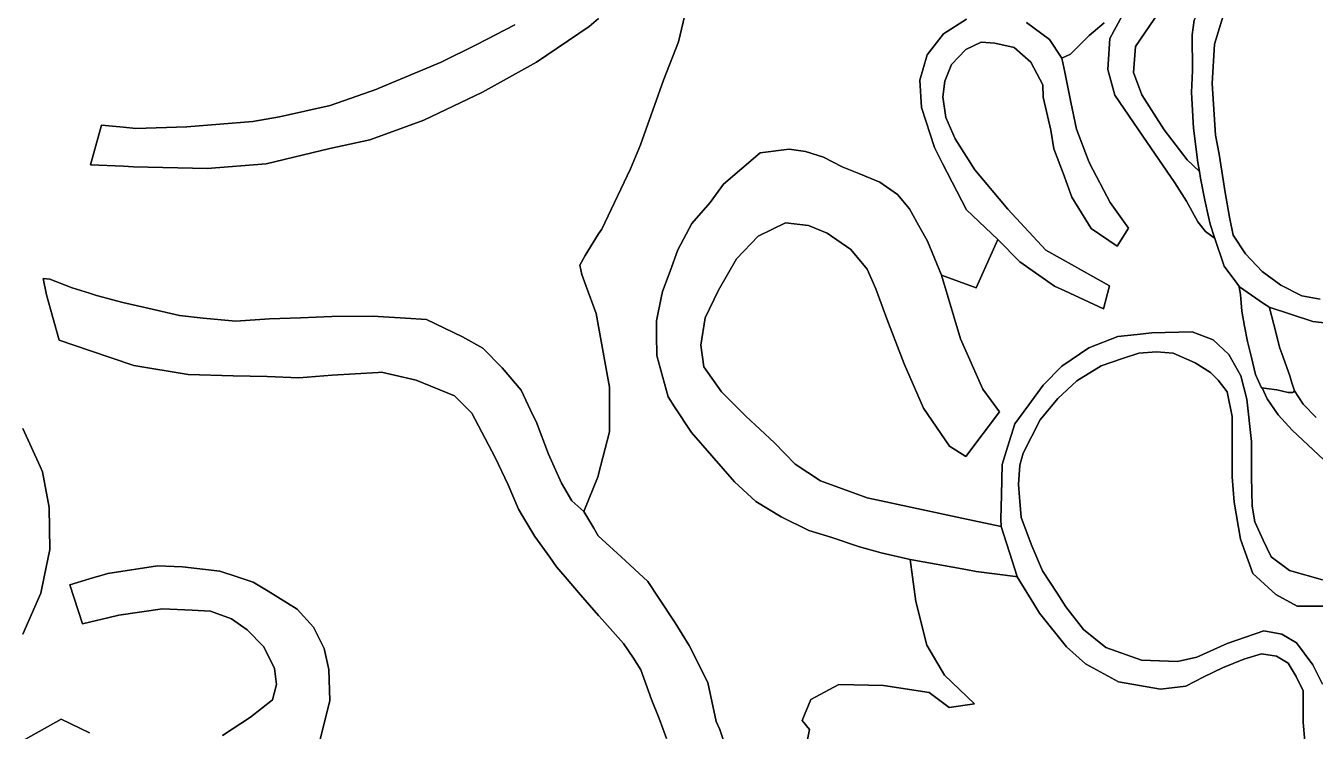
# Model space of a CAD drawing. Header units: inches. Extents: x 288635 to 1232953, y 676945 to 1655780.
# Drawn here: x 498397 to 517873, y 1117845 to 1128509 of the extents above; entities that cross this region are included whole.
import ezdxf

# ---------------------------------------------------------------- set-up
doc = ezdxf.new("R2010")
doc.units = ezdxf.units.IN
doc.header["$MEASUREMENT"] = 0

msp = doc.modelspace()

# ---------------------------------------------------------------- linework, layer by layer
at = {"color": 1}
for points in [[(516101.7754, 1126442.7038), (516124.8563, 1126305.8671), (515940.821, 1126485.0586), (515593.4979, 1126934.5355), (515254.8306, 1127463.7032), (515127.8303, 1127802.3705), (515159.5804, 1128193.9546), (515517.608, 1128720.4659), (515948.0403, 1129045.9147), (516350.2077, 1129363.4153), (516626.9079, 1129527.9397), (516629.4181, 1129529.4322), (516452.2961, 1129287.5095), (516208.4556, 1128957.3089), (516045.8953, 1128596.6281), (516015.4152, 1128373.1077), (516020.4952, 1127834.6266), (516005.2552, 1127499.3459), (516035.7353, 1126960.8649), (516101.7754, 1126442.7038)], [(511857.0695, 1125541.4263), (512016.9452, 1125255.1371), (512226.4956, 1124740.7861), (512516.608, 1123774.8822), (512851.8887, 1123017.9607), (513105.8892, 1122672.52), (512597.8882, 1121996.8787), (512348.9677, 1122154.359), (511957.8069, 1122728.4001), (511663.1663, 1123398.9615), (511404.0858, 1124079.6828), (511236.4455, 1124531.8037), (511104.3652, 1124831.5243), (510860.5247, 1125126.1649), (510499.844, 1125375.0854), (510220.4434, 1125491.9257), (509869.9227, 1125532.5657), (509458.4419, 1125329.3653), (509133.3213, 1124983.9246), (508859.0007, 1124511.4837), (508660.8803, 1124094.9229), (508594.8402, 1123683.442), (508640.5603, 1123353.2414), (508904.7208, 1122977.3206), (509275.5615, 1122606.4799), (509707.3624, 1122205.1591), (510017.243, 1121880.0384), (510403.3238, 1121631.1179), (511104.3652, 1121372.0374), (512536.6026, 1121066.9242), (513131.2893, 1120940.2366), (513294.858, 1120421.6887), (513370.0497, 1120183.315), (513345.4069, 1120186.3449), (512750.2885, 1120259.5152), (512595.8456, 1120287.3377), (511755.0961, 1120438.7964), (511318.345, 1120543.318), (510992.2706, 1120634.4237), (510559.177, 1120777.4638), (510225.8014, 1120878.0056), (509807.7588, 1121084.3811), (509422.4865, 1121318.7427), (509103.9658, 1121613.5488), (508758.6901, 1122009.3526), (508453.0895, 1122359.6753), (508197.9282, 1122748.1299), (508098.5471, 1122899.4264), (507963.7932, 1123396.3314), (507929.2134, 1123523.8443), (507926.0633, 1123835.7064), (507923.9217, 1124047.7203), (507994.5585, 1124396.7488), (508013.8803, 1124492.2212), (508128.0501, 1124801.3814), (508247.1543, 1125123.9035), (508458.8214, 1125521.8377), (508733.9432, 1125838.7501), (508937.189, 1126114.5055), (509489.6401, 1126588.6398), (509927.791, 1126645.7899), (510175.4415, 1126607.6898), (510448.4921, 1126525.1397), (510727.8926, 1126379.0894), (510979.9537, 1126275.4643), (511299.3938, 1126144.1389), (511566.0943, 1125959.9885), (511743.8947, 1125744.0881), (511857.0695, 1125541.4263)], [(516730.5571, 1124561.4636), (517092.9579, 1124308.7367), (517173.6575, 1124258.2995), (517176.2551, 1124257.4469), (517180.5778, 1124247.6334), (517246.4252, 1123994.7792), (517339.3281, 1123638.0322), (517368.9559, 1123554.6066), (517488.6774, 1123217.4961), (517519.2152, 1123112.4684), (517562.8715, 1122989.4369), (517557.5798, 1122984.1452), (517543.0277, 1122969.5932), (517537.736, 1122964.3015), (517466.2984, 1122964.3015), (517291.6731, 1123007.9578), (517136.8915, 1123027.8016), (517069.7879, 1123034.8651), (517061.4851, 1123035.7391), (516972.0857, 1123239.0397), (516909.7547, 1123494.9247), (516851.4354, 1123734.3407), (516807.1585, 1123969.894), (516764.6796, 1124195.8817), (516745.5058, 1124448.3391), (516725.2654, 1124556.1719), (516732.497, 1124551.1288), (516730.5571, 1124561.4636)]]:
    msp.add_lwpolyline(points, close=True, dxfattribs=at)
for points in [[(508486.3381, 1129249.2951), (508257.7377, 1128265.0432), (508029.1372, 1127687.192), (507679.8865, 1126711.4067), (507531.7196, 1126347.3393), (507239.619, 1125733.5048), (507095.6854, 1125437.1708), (507049.0411, 1125362.0656), (506845.9182, 1125035.0034), (506765.4847, 1124891.0697), (506795.1181, 1124747.1361), (506854.6724, 1124582.0006), (507013.7533, 1124158.8455), (507049.0411, 1123961.2338), (507212.1912, 1123047.5933), (507212.1912, 1122372.9045), (507049.0411, 1121732.8544), (507040.2116, 1121698.2156), (506828.5446, 1121169.0479), (506646.5127, 1121327.0328), (506489.0324, 1121596.2734), (506290.912, 1122033.1542), (506107.2124, 1122527.8771), (506057.2316, 1122622.4354), (505879.4312, 1122998.3562), (505594.9506, 1123338.7168), (505300.3101, 1123633.3574), (504995.5094, 1123806.0778), (504451.9484, 1124070.2383), (504131.9077, 1124090.5584), (503720.2233, 1124116.5595), (503649.3068, 1124121.0384), (503019.3855, 1124115.9584), (502546.9445, 1124095.6384), (502079.5836, 1124080.3983), (501571.5826, 1124044.8383), (501073.7416, 1124090.5584), (500718.1409, 1124131.1984), (500306.6601, 1124227.7186), (499864.6992, 1124324.2388), (499463.3784, 1124430.919), (499356.9971, 1124464.9019), (499097.6176, 1124547.7593), (498762.337, 1124679.8395), (498660.7368, 1124689.9995), (498711.5369, 1124441.0791), (498899.4973, 1123755.2777), (499356.9971, 1123600.7169), (500027.2595, 1123374.2769), (500850.2212, 1123237.1166), (501530.9425, 1123216.7966), (502044.0235, 1123206.6366), (502521.5445, 1123186.3165), (503024.4655, 1123226.9566), (503720.2233, 1123269.554), (503771.227, 1123272.6767), (504294.468, 1123150.7565), (504873.5892, 1122917.076), (505132.6697, 1122652.9155), (505488.2704, 1121982.3541), (505681.3108, 1121570.8733), (505838.7911, 1121200.0326), (505905.997, 1121088.9371), (506087.7116, 1120788.5517), (506311.1274, 1120474.3733), (506412.8323, 1120331.3508), (506543.9359, 1120177.2734), (506775.2063, 1119905.4766), (507049.0411, 1119596.5349), (507105.407, 1119532.9426), (507422.9076, 1119168.8752), (507566.8413, 1118965.6748), (507685.3748, 1118770.941), (507850.4752, 1118322.2068), (507964.7754, 1118038.5729), (508074.8423, 1117733.7723)], [(508953.1568, 1117658.2602), (508879.1772, 1117869.2392), (508826.1527, 1117994.0415), (508698.9299, 1118579.2171), (508417.836, 1119141.405), (508207.5256, 1119486.0323), (507961.3576, 1119858.1468), (507794.2757, 1120110.7124), (507389.8532, 1120479.6592), (507040.2116, 1120798.6305), (506975.0743, 1120912.6209), (506828.5446, 1121169.0479), (507040.2116, 1121698.2156), (507049.0411, 1121732.8544), (507212.1912, 1122372.9045), (507212.1912, 1123047.5933), (507049.0411, 1123961.2338), (507013.7533, 1124158.8455), (506854.6724, 1124582.0006), (506795.1181, 1124747.1361), (506765.4847, 1124891.0697), (506845.9182, 1125035.0034), (507049.0411, 1125362.0656), (507095.6854, 1125437.1708), (507239.619, 1125733.5048), (507531.7196, 1126347.3393), (507679.8865, 1126711.4067), (508029.1372, 1127687.192), (508257.7377, 1128265.0432), (508486.3381, 1129249.2951)], [(515517.608, 1128720.4659), (515159.5804, 1128193.9546), (515127.8303, 1127802.3705), (515254.8306, 1127463.7032), (515593.4979, 1126934.5355), (515940.821, 1126485.0586), (516124.8563, 1126305.8671), (516141.4101, 1126207.7268), (516204.8995, 1125874.1355), (516259.9199, 1125621.5421), (516284.6558, 1125507.982), (516351.3364, 1125309.5277), (516341.9928, 1125316.2953), (516346.0447, 1125304.236), (516216.735, 1125397.8953), (516100.9795, 1125546.7237), (515929, 1125857.6098), (515750.5199, 1126137.3884), (515268.2034, 1126842.8662), (514847.3714, 1127458.4115), (514741.5379, 1127849.9956), (514773.2879, 1128315.6632), (514960.4574, 1128671.2852)], [(514960.4574, 1128671.2852), (514773.2879, 1128315.6632), (514741.5379, 1127849.9956), (514847.3714, 1127458.4115), (515268.2034, 1126842.8662), (515750.5199, 1126137.3884), (515929, 1125857.6098), (516100.9795, 1125546.7237), (516216.735, 1125397.8953), (516216.735, 1125397.8953), (516346.0447, 1125304.236), (516341.9928, 1125316.2953), (516351.3364, 1125309.5277), (516498.0162, 1124872.9807), (516688.1002, 1124618.3399), (516730.5571, 1124561.4636), (516732.497, 1124551.1288), (516725.2654, 1124556.1719), (516745.5058, 1124448.3391), (516764.6796, 1124195.8817), (516807.1585, 1123969.894), (516851.4354, 1123734.3407), (516909.7547, 1123494.9247), (516972.0857, 1123239.0397), (517061.4851, 1123035.7391), (517069.7879, 1123034.8651), (517150.1207, 1122870.3742), (517312.8398, 1122628.28), (517527.1527, 1122394.1232), (518001.9575, 1121945.5984)], [(516482.7762, 1128657.5883), (516350.6959, 1128230.8674), (516315.1358, 1127636.5062), (516365.9359, 1126854.1847), (516421.8607, 1126566.3768), (516514.9607, 1125989.3417), (516578.4608, 1125614.6909), (516635.6109, 1125341.6404), (516819.7613, 1125062.2398), (517073.7618, 1124795.5393), (517353.1624, 1124585.9889), (517670.663, 1124427.2386), (517950.0636, 1124376.4385)], [(517950.0636, 1124376.4385), (517670.663, 1124427.2386), (517353.1624, 1124585.9889), (517073.7618, 1124795.5393), (516819.7613, 1125062.2398), (516635.6109, 1125341.6404), (516578.4608, 1125614.6909), (516514.9607, 1125989.3417), (516421.8607, 1126566.3768), (516365.9359, 1126854.1847), (516315.1358, 1127636.5062), (516350.6959, 1128230.8674), (516482.7762, 1128657.5883)], [(507049.0411, 1128619.237), (506907.3831, 1128495.9421), (506109.8215, 1127957.461), (505297.0199, 1127505.3401), (504408.0181, 1127083.6992), (503720.2233, 1126830.0749), (503595.2164, 1126783.9786), (502990.6952, 1126651.8984), (502025.4933, 1126423.2979), (501136.4915, 1126352.1778), (500023.9693, 1126377.5778), (499875.4067, 1126384.5417), (499373.728, 1126408.0579), (499541.3683, 1127007.4991), (499875.3885, 1126974.752), (500059.5294, 1126956.699), (500831.6909, 1126982.099), (501827.3729, 1127063.3792), (502228.6937, 1127134.4993), (502995.7752, 1127302.1397), (503701.8967, 1127551.0602), (503720.2233, 1127558.7363), (504672.1786, 1127957.461), (505210.6597, 1128226.7015), (505784.7008, 1128521.3421)], [(505784.7008, 1128521.3421), (505210.6597, 1128226.7015), (504672.1786, 1127957.461), (503720.2233, 1127558.7363), (503701.8967, 1127551.0602), (502995.7752, 1127302.1397), (502228.6937, 1127134.4993), (501827.3729, 1127063.3792), (500831.6909, 1126982.099), (500059.5294, 1126956.699), (499875.3885, 1126974.752), (499541.3683, 1127007.4991), (499373.728, 1126408.0579), (499875.4067, 1126384.5417), (500023.9693, 1126377.5778), (501136.4915, 1126352.1778), (502025.4933, 1126423.2979), (502990.6952, 1126651.8984), (503595.2164, 1126783.9786), (503720.2233, 1126830.0749), (504408.0181, 1127083.6992), (505297.0199, 1127505.3401), (506109.8215, 1127957.461), (506907.3831, 1128495.9421), (507049.0411, 1128619.237)], [(512607.4964, 1128607.9438), (512258.2457, 1128385.6934), (512010.5952, 1128068.1928), (511902.645, 1127687.192), (511928.045, 1127274.4412), (512124.8954, 1126671.19), (512242.5423, 1126426.0924), (512607.4964, 1125725.0381), (513077.3973, 1125280.5372), (512753.5467, 1124550.2857), (512226.4956, 1124740.7861), (512016.9452, 1125255.1371), (511857.0695, 1125541.4263), (511743.8947, 1125744.0881), (511566.0943, 1125959.9885), (511299.3938, 1126144.1389), (510979.9537, 1126275.4643), (510727.8926, 1126379.0894), (510448.4921, 1126525.1397), (510175.4415, 1126607.6898), (509927.791, 1126645.7899), (509489.6401, 1126588.6398), (508937.189, 1126114.5055), (508733.9432, 1125838.7501), (508458.8214, 1125521.8377), (508247.1543, 1125123.9035), (508128.0501, 1124801.3814), (508013.8803, 1124492.2212), (507994.5585, 1124396.7488), (507923.9217, 1124047.7203), (507926.0633, 1123835.7064), (507929.2134, 1123523.8443), (507963.7932, 1123396.3314), (508098.5471, 1122899.4264), (508197.9282, 1122748.1299), (508453.0895, 1122359.6753), (508758.6901, 1122009.3526), (509103.9658, 1121613.5488), (509422.4865, 1121318.7427), (509807.7588, 1121084.3811), (510225.8014, 1120878.0056), (510559.177, 1120777.4638), (510992.2706, 1120634.4237), (511318.345, 1120543.318), (511755.0961, 1120438.7964), (511789.9658, 1120177.2734), (511839.7629, 1119803.7952), (512009.0966, 1119147.6272), (512273.6804, 1118692.5429), (512728.7647, 1118258.6254), (512345.1181, 1118205.7086), (512040.8466, 1118430.6049), (511352.9286, 1118536.4385), (510678.2398, 1118549.6677), (510254.9056, 1118324.7714), (510122.6136, 1118007.2707), (510233.1166, 1117870.2575), (510206.6582, 1117722.0905)], [(517983.3685, 1120133.8963), (517485.5275, 1120276.1366), (517206.1269, 1120479.337), (517089.2867, 1120733.3375), (516962.2864, 1121012.7381), (516921.6463, 1121246.4186), (516911.4863, 1121688.3794), (516911.4863, 1122226.8605), (516840.3662, 1122866.9418), (516748.926, 1123217.4625), (516571.1256, 1123537.5031), (516332.3651, 1123761.0236), (516012.3245, 1123882.9438), (515407.8033, 1123867.7038), (515182.4223, 1123843.398), (514889.6423, 1123811.8237), (514452.7614, 1123639.1033), (514046.3606, 1123364.7828), (513761.88, 1123075.2222), (513548.5196, 1122780.5816), (513335.1592, 1122491.021), (513223.3989, 1122140.5003), (513147.1988, 1121876.3398), (513137.0388, 1121419.1389), (513126.8787, 1121048.2982), (513131.2893, 1120940.2366), (512536.6026, 1121066.9242), (511104.3652, 1121372.0374), (510403.3238, 1121631.1179), (510017.243, 1121880.0384), (509707.3624, 1122205.1591), (509275.5615, 1122606.4799), (508904.7208, 1122977.3206), (508640.5603, 1123353.2414), (508594.8402, 1123683.442), (508660.8803, 1124094.9229), (508859.0007, 1124511.4837), (509133.3213, 1124983.9246), (509458.4419, 1125329.3653), (509869.9227, 1125532.5657), (510220.4434, 1125491.9257), (510499.844, 1125375.0854), (510860.5247, 1125126.1649), (511104.3652, 1124831.5243), (511236.4455, 1124531.8037), (511404.0858, 1124079.6828), (511663.1663, 1123398.9615), (511957.8069, 1122728.4001), (512348.9677, 1122154.359), (512597.8882, 1121996.8787), (513105.8892, 1122672.52), (512851.8887, 1123017.9607), (512516.608, 1123774.8822), (512226.4956, 1124740.7861), (512753.5467, 1124550.2857), (513077.3973, 1125280.5372), (513414.0765, 1124941.5912), (513937.3175, 1124570.7505), (514089.2244, 1124500.559), (514673.919, 1124230.3898), (514765.3592, 1124575.8305), (514341.8837, 1124815.5759), (514236.6306, 1124875.1636), (513805.2373, 1125119.3916), (513231.1961, 1125739.1528), (512733.3551, 1126333.514), (512433.6345, 1126800.8749), (512296.4743, 1127120.9156), (512250.7542, 1127435.8762), (512281.2342, 1127669.5567), (512377.7544, 1127923.5572), (512596.1948, 1128152.1576), (512829.8753, 1128263.9179), (513033.0757, 1128248.6778), (513327.7163, 1128182.6377), (513576.6368, 1127959.1173), (513759.5172, 1127618.7566), (513764.5972, 1127430.7962), (513881.4374, 1126932.9552), (513927.1575, 1126648.4746), (514064.3178, 1126282.7139), (514196.3981, 1125916.9532), (514491.0386, 1125444.5122), (514882.1994, 1125175.2717), (515054.9198, 1125449.5922), (514775.5192, 1125835.673), (514470.7186, 1126419.8742), (514446.3451, 1126483.7242), (514269.5166, 1126946.9517), (514184.4735, 1127353.6279), (514089.6044, 1127807.2924), (514045.4864, 1128018.2647), (514177.5667, 1128079.2249), (514456.9672, 1128363.7054), (514519.682, 1128415.2709), (514685.5677, 1128551.6658)], [(513512.0853, 1128556.7458), (513857.526, 1128302.7453), (513857.526, 1128302.7453), (514045.4864, 1128018.2647), (514089.6044, 1127807.2924), (514184.4735, 1127353.6279), (514269.5166, 1126946.9517), (514446.3451, 1126483.7242), (514470.7186, 1126419.8742), (514775.5192, 1125835.673), (515054.9198, 1125449.5922), (514882.1994, 1125175.2717), (514491.0386, 1125444.5122), (514196.3981, 1125916.9532), (514064.3178, 1126282.7139), (513927.1575, 1126648.4746), (513881.4374, 1126932.9552), (513764.5972, 1127430.7962), (513759.5172, 1127618.7566), (513576.6368, 1127959.1173), (513327.7163, 1128182.6377), (513033.0757, 1128248.6778), (512829.8753, 1128263.9179), (512596.1948, 1128152.1576), (512377.7544, 1127923.5572), (512281.2342, 1127669.5567), (512250.7542, 1127435.8762), (512296.4743, 1127120.9156), (512433.6345, 1126800.8749), (512733.3551, 1126333.514), (513231.1961, 1125739.1528), (513805.2373, 1125119.3916), (514236.6306, 1124875.1636), (514341.8837, 1124815.5759), (514765.3592, 1124575.8305), (514673.919, 1124230.3898), (514089.2244, 1124500.559), (513937.3175, 1124570.7505), (513414.0765, 1124941.5912), (513077.3973, 1125280.5372), (512607.4964, 1125725.0381), (512242.5423, 1126426.0924), (512124.8954, 1126671.19), (511928.045, 1127274.4412), (511902.645, 1127687.192), (512010.5952, 1128068.1928), (512258.2457, 1128385.6934), (512607.4964, 1128607.9438)], [(514685.5677, 1128551.6658), (514519.682, 1128415.2709), (514456.9672, 1128363.7054), (514177.5667, 1128079.2249), (514045.4864, 1128018.2647), (513857.526, 1128302.7453), (513512.0853, 1128556.7458)], [(518311.5798, 1123983.9789), (517839.1389, 1124039.859), (517176.2551, 1124257.4469), (517173.6575, 1124258.2995), (517092.9579, 1124308.7367), (516730.5571, 1124561.4636), (516688.1002, 1124618.3399), (516498.0162, 1124872.9807), (516351.3364, 1125309.5277), (516284.6558, 1125507.982), (516259.9199, 1125621.5421), (516204.8995, 1125874.1355), (516141.4101, 1126207.7268), (516124.8563, 1126305.8671), (516101.7754, 1126442.7038), (516035.7353, 1126960.8649), (516005.2552, 1127499.3459), (516020.4952, 1127834.6266), (516015.4152, 1128373.1077), (516045.8953, 1128596.6281)], [(508074.8423, 1117733.7723), (507964.7754, 1118038.5729), (507850.4752, 1118322.2068), (507685.3748, 1118770.941), (507566.8413, 1118965.6748), (507422.9076, 1119168.8752), (507105.407, 1119532.9426), (507049.0411, 1119596.5349), (506775.2063, 1119905.4766), (506543.9359, 1120177.2734), (506412.8323, 1120331.3508), (506311.1274, 1120474.3733), (506087.7116, 1120788.5517), (505905.997, 1121088.9371), (505838.7911, 1121200.0326), (505681.3108, 1121570.8733), (505488.2704, 1121982.3541), (505132.6697, 1122652.9155), (504873.5892, 1122917.076), (504294.468, 1123150.7565), (503771.227, 1123272.6767), (503720.2233, 1123269.554), (503024.4655, 1123226.9566), (502521.5445, 1123186.3165), (502044.0235, 1123206.6366), (501530.9425, 1123216.7966), (500850.2212, 1123237.1166), (500027.2595, 1123374.2769), (499356.9971, 1123600.7169), (498899.4973, 1123755.2777), (498711.5369, 1124441.0791), (498660.7368, 1124689.9995), (498762.337, 1124679.8395), (499097.6176, 1124547.7593), (499356.9971, 1124464.9019), (499463.3784, 1124430.919), (499864.6992, 1124324.2388), (500306.6601, 1124227.7186), (500718.1409, 1124131.1984), (501073.7416, 1124090.5584), (501073.7416, 1124090.5584), (501571.5826, 1124044.8383), (502079.5836, 1124080.3983), (502546.9445, 1124095.6384), (503019.3855, 1124115.9584), (503649.3068, 1124121.0384), (503720.2233, 1124116.5595), (504131.9077, 1124090.5584), (504451.9484, 1124070.2383), (504995.5094, 1123806.0778), (505300.3101, 1123633.3574), (505594.9506, 1123338.7168), (505879.4312, 1122998.3562), (506057.2316, 1122622.4354), (506107.2124, 1122527.8771), (506290.912, 1122033.1542), (506489.0324, 1121596.2734), (506646.5127, 1121327.0328), (506828.5446, 1121169.0479), (506975.0743, 1120912.6209), (507040.2116, 1120798.6305), (507389.8532, 1120479.6592), (507794.2757, 1120110.7124), (507961.3576, 1119858.1468), (508207.5256, 1119486.0323), (508417.836, 1119141.405), (508698.9299, 1118579.2171), (508826.1527, 1117994.0415), (508879.1772, 1117869.2392), (508953.1568, 1117658.2602)], [(517888.3097, 1122588.5924), (517689.8718, 1122787.0303), (517562.8715, 1122989.4369), (517519.2152, 1123112.4684), (517488.6774, 1123217.4961), (517368.9559, 1123554.6066), (517339.3281, 1123638.0322), (517246.4252, 1123994.7792), (517180.5778, 1124247.6334), (517176.2551, 1124257.4469), (517839.1389, 1124039.859), (517839.1389, 1124039.859), (518311.5798, 1123983.9789)], [(517714.1279, 1117695.4915), (517693.8079, 1117974.892), (517693.8079, 1118457.493), (517587.1277, 1118670.8534), (517465.2074, 1118874.0538), (517287.4071, 1118980.734), (517063.8866, 1119016.2941), (516794.6461, 1118935.0139), (516474.6054, 1118802.9337), (516190.1249, 1118665.7734), (515920.8843, 1118528.6131), (515534.8036, 1118482.893), (514899.8023, 1118589.5732), (514401.9613, 1118863.8938), (514117.4807, 1119122.9743), (513711.0799, 1119630.9753), (513625.7124, 1119769.2383), (513373.78, 1120177.2734), (513370.0497, 1120183.315), (513294.858, 1120421.6887), (513131.2893, 1120940.2366), (513126.8787, 1121048.2982), (513137.0388, 1121419.1389), (513147.1988, 1121876.3398), (513223.3989, 1122140.5003), (513335.1592, 1122491.021), (513548.5196, 1122780.5816), (513761.88, 1123075.2222), (514046.3606, 1123364.7828), (514452.7614, 1123639.1033), (514889.6423, 1123811.8237), (515182.4223, 1123843.398), (515407.8033, 1123867.7038), (516012.3245, 1123882.9438), (516332.3651, 1123761.0236), (516332.3651, 1123761.0236), (516571.1256, 1123537.5031), (516748.926, 1123217.4625), (516840.3662, 1122866.9418), (516911.4863, 1122226.8605), (516911.4863, 1121688.3794), (516921.6463, 1121246.4186), (516962.2864, 1121012.7381), (517089.2867, 1120733.3375), (517206.1269, 1120479.337), (517485.5275, 1120276.1366), (517983.3685, 1120133.8963)], [(518166.2488, 1119737.6555), (517602.3677, 1119737.6555), (517277.247, 1119910.3759), (516931.8063, 1120230.4165), (516743.846, 1120748.5776), (516647.3258, 1121307.3787), (516616.8457, 1121688.3794), (516616.8457, 1122094.7803), (516616.8457, 1122602.7813), (516545.7256, 1122973.622), (516408.5653, 1123151.4224), (516291.7251, 1123268.2626), (516058.0446, 1123415.5829), (515727.8439, 1123557.8232), (515473.8434, 1123578.1432), (515209.6829, 1123557.8232), (514960.7624, 1123481.623), (514640.7218, 1123369.8628), (514274.961, 1123141.2623), (513985.4005, 1122877.1018), (513721.2399, 1122551.9812), (513462.1594, 1122049.0602), (513411.3593, 1121866.1798), (513391.0393, 1121576.6192), (513406.2793, 1121383.5788), (513431.6793, 1121073.6982), (513592.3791, 1120649.0279), (513751.72, 1120271.0566), (513973.8716, 1119931.482), (514107.3207, 1119727.4955), (514371.4812, 1119382.0548), (514711.8419, 1119112.8143), (515250.323, 1118919.7739), (515793.8841, 1118899.4539), (516083.4447, 1118965.494), (516545.7256, 1119168.6944), (517099.4467, 1119361.7348), (517368.6872, 1119310.9347), (517592.2077, 1119178.8544), (517836.0482, 1118848.6538), (517983.3685, 1118554.0132)], [(517983.3685, 1118554.0132), (517836.0482, 1118848.6538), (517592.2077, 1119178.8544), (517368.6872, 1119310.9347), (517099.4467, 1119361.7348), (516545.7256, 1119168.6944), (516083.4447, 1118965.494), (515793.8841, 1118899.4539), (515250.323, 1118919.7739), (514711.8419, 1119112.8143), (514371.4812, 1119382.0548), (514107.3207, 1119727.4955), (513973.8716, 1119931.482), (513751.72, 1120271.0566), (513592.3791, 1120649.0279), (513431.6793, 1121073.6982), (513406.2793, 1121383.5788), (513391.0393, 1121576.6192), (513411.3593, 1121866.1798), (513462.1594, 1122049.0602), (513721.2399, 1122551.9812), (513985.4005, 1122877.1018), (514274.961, 1123141.2623), (514640.7218, 1123369.8628), (514960.7624, 1123481.623), (515209.6829, 1123557.8232), (515473.8434, 1123578.1432), (515727.8439, 1123557.8232), (516058.0446, 1123415.5829), (516291.7251, 1123268.2626), (516408.5653, 1123151.4224), (516545.7256, 1122973.622), (516616.8457, 1122602.7813), (516616.8457, 1122094.7803), (516616.8457, 1121688.3794), (516647.3258, 1121307.3787), (516743.846, 1120748.5776), (516931.8063, 1120230.4165), (517277.247, 1119910.3759), (517602.3677, 1119737.6555), (518166.2488, 1119737.6555)], [(518001.9575, 1121945.5984), (517527.1527, 1122394.1232), (517312.8398, 1122628.28), (517150.1207, 1122870.3742), (517069.7879, 1123034.8651), (517136.8915, 1123027.8016), (517291.6731, 1123007.9578), (517466.2984, 1122964.3015), (517537.736, 1122964.3015), (517543.0277, 1122969.5932), (517557.5798, 1122984.1452), (517562.8715, 1122989.4369), (517689.8718, 1122787.0303), (517888.3097, 1122588.5924)], [(498354.1315, 1122420.6609), (498615.3449, 1121845.9917), (498650.4655, 1121768.7263), (498752.0657, 1121226.8585), (498760.5323, 1120591.8572), (498675.4895, 1120177.2734), (498625.0654, 1119931.4559), (498354.1315, 1119313.388)], [(498354.1315, 1119313.388), (498625.0654, 1119931.4559), (498675.4895, 1120177.2734), (498760.5323, 1120591.8572), (498752.0657, 1121226.8585), (498650.4655, 1121768.7263), (498615.3449, 1121845.9917), (498354.1315, 1122420.6609)], [(501367.4284, 1117781.3416), (501789.0692, 1118055.6621), (502124.3499, 1118319.8227), (502185.31, 1118553.5031), (502154.8299, 1118792.2636), (501992.2696, 1119122.4643), (501743.3491, 1119376.4648), (501504.5886, 1119544.1051), (501184.548, 1119660.9454), (500910.2275, 1119676.1854), (500463.1866, 1119696.5054), (499802.7852, 1119599.9852), (499655.4732, 1119564.5212), (499356.9971, 1119492.6659), (499254.1441, 1119467.905), (499061.1038, 1120057.1862), (499356.9971, 1120146.216), (499460.2173, 1120177.2734), (499499.5633, 1120189.112), (499635.1449, 1120229.9065), (500386.9864, 1120346.7467), (500762.9072, 1120331.5067), (501326.7883, 1120265.4666), (501591.3678, 1120177.2734), (501829.7093, 1120097.8262), (502058.3098, 1119960.666), (502058.3098, 1119960.666), (502495.1906, 1119691.4254), (502744.1111, 1119417.1049), (502901.5914, 1119097.0642), (502972.7116, 1118777.0236), (502987.9516, 1118309.6627), (502835.5513, 1117679.7414)], [(502835.5513, 1117679.7414), (502987.9516, 1118309.6627), (502972.7116, 1118777.0236), (502901.5914, 1119097.0642), (502744.1111, 1119417.1049), (502495.1906, 1119691.4254), (502058.3098, 1119960.666), (501829.7093, 1120097.8262), (501591.3678, 1120177.2734), (501326.7883, 1120265.4666), (500762.9072, 1120331.5067), (500386.9864, 1120346.7467), (499635.1449, 1120229.9065), (499499.5633, 1120189.112), (499460.2173, 1120177.2734), (499356.9971, 1120146.216), (499061.1038, 1120057.1862), (499254.1441, 1119467.905), (499356.9971, 1119492.6659), (499655.4732, 1119564.5212), (499802.7852, 1119599.9852), (500463.1866, 1119696.5054), (500910.2275, 1119676.1854), (501184.548, 1119660.9454), (501504.5886, 1119544.1051), (501743.3491, 1119376.4648), (501992.2696, 1119122.4643), (502154.8299, 1118792.2636), (502185.31, 1118553.5031), (502124.3499, 1118319.8227), (501789.0692, 1118055.6621), (501367.4284, 1117781.3416)], [(510206.6582, 1117722.0905), (510233.1166, 1117870.2575), (510122.6136, 1118007.2707), (510254.9056, 1118324.7714), (510678.2398, 1118549.6677), (511352.9286, 1118536.4385), (512040.8466, 1118430.6049), (512345.1181, 1118205.7086), (512728.7647, 1118258.6254), (512273.6804, 1118692.5429), (512009.0966, 1119147.6272), (511839.7629, 1119803.7952), (511789.9658, 1120177.2734), (511755.0961, 1120438.7964), (512595.8456, 1120287.3377), (512750.2885, 1120259.5152), (513345.4069, 1120186.3449), (513370.0497, 1120183.315), (513373.78, 1120177.2734), (513625.7124, 1119769.2383), (513711.0799, 1119630.9753), (514117.4807, 1119122.9743), (514401.9613, 1118863.8938), (514899.8023, 1118589.5732), (514899.8023, 1118589.5732), (515534.8036, 1118482.893), (515920.8843, 1118528.6131), (516190.1249, 1118665.7734), (516474.6054, 1118802.9337), (516794.6461, 1118935.0139), (517063.8866, 1119016.2941), (517287.4071, 1118980.734), (517465.2074, 1118874.0538), (517587.1277, 1118670.8534), (517693.8079, 1118457.493), (517693.8079, 1117974.892), (517714.1279, 1117695.4915)], [(497882.5414, 1117440.9809), (498929.0235, 1118025.1821), (499356.9971, 1117821.1947)], [(499356.9971, 1117821.1947), (498929.0235, 1118025.1821), (497882.5414, 1117440.9809)]]:
    msp.add_lwpolyline(points, dxfattribs=at)

doc.saveas('drawing.dxf')
